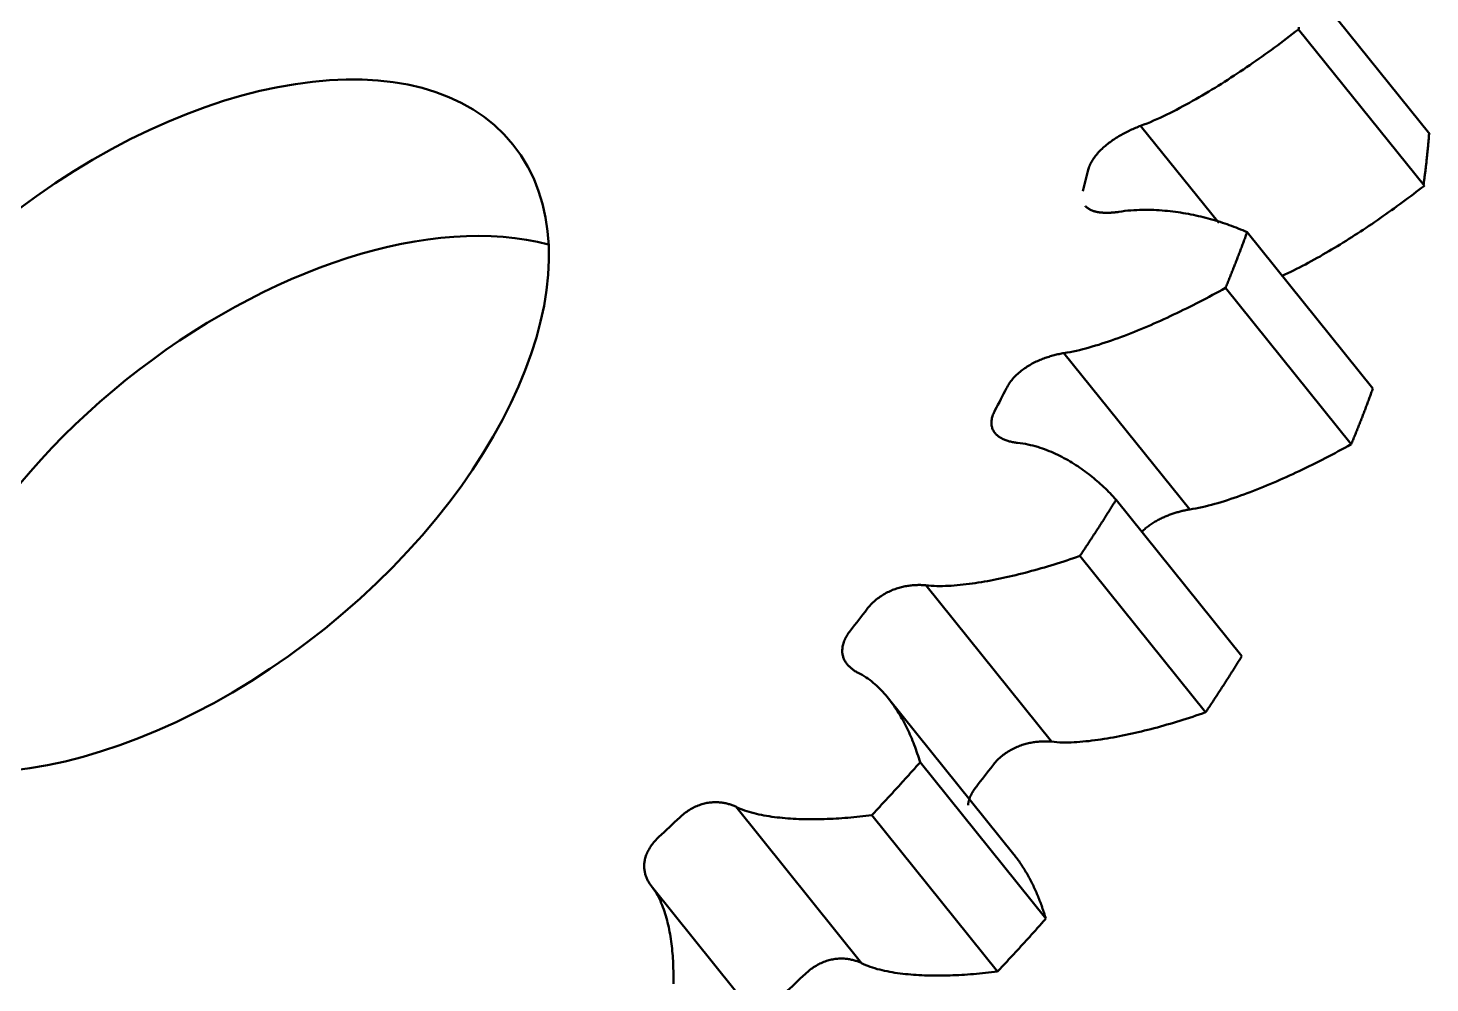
# Model space of a CAD drawing. Header units: inches. Extents: x -122986 to 27550, y -4965 to 6170.
# Drawn here: x 5714.69 to 5748.91, y 779.98 to 803.3 of the extents above; entities that cross this region are included whole.
import ezdxf

# ---------------------------------------------------------------- set-up
doc = ezdxf.new("R2010")
doc.units = ezdxf.units.IN
doc.header["$LTSCALE"] = 2
doc.header["$MEASUREMENT"] = 0
doc.layers.add('1 Đậm', color=7, linetype='Continuous', lineweight=50)

msp = doc.modelspace()

# ---------------------------------------------------------------- linework, layer by layer
at = {"layer": '1 Đậm', "lineweight": 50}
for p, q in [((5745.845, 804.525), (5748.915, 800.706)), ((5745.708, 803.267), (5748.778, 799.449)), ((5741.851, 800.912), (5743.757, 798.54)), ((5744.451, 798.314), (5747.52, 794.496)), ((5743.923, 796.953), (5746.992, 793.134)), ((5739.98, 795.363), (5743.049, 791.545)), ((5741.252, 791.781), (5744.322, 787.963)), ((5740.368, 790.408), (5743.438, 786.59)), ((5736.609, 789.693), (5739.679, 785.875)), ((5738.758, 783.117), (5735.688, 786.935)), ((5736.467, 785.37), (5739.536, 781.552)), ((5731.969, 784.287), (5735.038, 780.469)), ((5735.288, 784.08), (5738.357, 780.261)), ((5733.005, 778.493), (5729.936, 782.311))]:
    msp.add_line(p, q, dxfattribs=at)
for points in [[(5745.716, 803.318), (5745.712, 803.293), (5745.708, 803.267)], [(5745.708, 803.267), (5745.635, 803.211), (5745.562, 803.154), (5745.488, 803.098), (5745.414, 803.042), (5745.34, 802.986), (5745.266, 802.931), (5745.191, 802.876), (5745.117, 802.821), (5745.042, 802.766), (5744.967, 802.712), (5744.892, 802.658), (5744.817, 802.605), (5744.741, 802.551), (5744.666, 802.498), (5744.59, 802.446), (5744.514, 802.393), (5744.438, 802.341), (5744.362, 802.29), (5744.285, 802.239), (5744.208, 802.188), (5744.132, 802.137), (5744.055, 802.087), (5743.978, 802.037), (5743.901, 801.988), (5743.823, 801.939), (5743.746, 801.89), (5743.668, 801.842), (5743.59, 801.795), (5743.512, 801.748), (5743.434, 801.701), (5743.356, 801.655), (5743.277, 801.609), (5743.199, 801.564), (5743.12, 801.519), (5743.041, 801.475), (5742.963, 801.432), (5742.884, 801.389), (5742.804, 801.347), (5742.725, 801.305), (5742.646, 801.264), (5742.566, 801.224), (5742.487, 801.185), (5742.407, 801.147), (5742.328, 801.109), (5742.248, 801.073), (5742.168, 801.037), (5742.089, 801.003), (5742.009, 800.971), (5741.93, 800.94), (5741.851, 800.912)], [(5741.851, 800.912), (5741.819, 800.9), (5741.788, 800.887), (5741.756, 800.874), (5741.725, 800.861), (5741.693, 800.847), (5741.662, 800.833), (5741.63, 800.819), (5741.599, 800.804), (5741.568, 800.789), (5741.536, 800.774), (5741.505, 800.758), (5741.474, 800.742), (5741.442, 800.725), (5741.411, 800.709), (5741.38, 800.691), (5741.349, 800.674), (5741.318, 800.656), (5741.287, 800.637), (5741.256, 800.618), (5741.226, 800.599), (5741.195, 800.579), (5741.165, 800.558), (5741.136, 800.538), (5741.106, 800.516), (5741.077, 800.494), (5741.048, 800.472), (5741.019, 800.449), (5740.991, 800.426), (5740.963, 800.402), (5740.936, 800.378), (5740.909, 800.353), (5740.883, 800.328), (5740.858, 800.302), (5740.833, 800.276), (5740.809, 800.25), (5740.786, 800.223), (5740.763, 800.196), (5740.742, 800.168), (5740.722, 800.14), (5740.702, 800.112), (5740.684, 800.084), (5740.666, 800.056), (5740.65, 800.028), (5740.635, 800), (5740.622, 799.972), (5740.609, 799.944), (5740.598, 799.916), (5740.588, 799.888), (5740.58, 799.86), (5740.572, 799.833)], [(5748.895, 800.731), (5748.893, 800.706), (5748.891, 800.682), (5748.889, 800.657), (5748.887, 800.632), (5748.885, 800.607), (5748.883, 800.582), (5748.881, 800.557), (5748.878, 800.532), (5748.876, 800.507), (5748.874, 800.482), (5748.872, 800.457), (5748.869, 800.432), (5748.867, 800.407), (5748.865, 800.382), (5748.862, 800.357), (5748.86, 800.332), (5748.858, 800.307), (5748.855, 800.282), (5748.853, 800.257), (5748.85, 800.232), (5748.847, 800.207), (5748.845, 800.182), (5748.842, 800.157), (5748.839, 800.132), (5748.837, 800.106), (5748.834, 800.081), (5748.831, 800.056), (5748.828, 800.031), (5748.826, 800.006), (5748.823, 799.981), (5748.82, 799.955), (5748.817, 799.93), (5748.814, 799.905), (5748.811, 799.88), (5748.808, 799.854), (5748.805, 799.829), (5748.802, 799.804), (5748.798, 799.778), (5748.795, 799.753), (5748.792, 799.728), (5748.789, 799.702), (5748.785, 799.677), (5748.782, 799.652), (5748.779, 799.626), (5748.775, 799.601), (5748.772, 799.576), (5748.768, 799.55), (5748.765, 799.525), (5748.761, 799.499), (5748.758, 799.474)], [(5748.778, 799.449), (5748.712, 799.398), (5748.645, 799.347), (5748.578, 799.296), (5748.512, 799.245), (5748.445, 799.195), (5748.378, 799.144), (5748.31, 799.094), (5748.243, 799.044), (5748.175, 798.995), (5748.108, 798.946), (5748.04, 798.896), (5747.972, 798.848), (5747.904, 798.799), (5747.836, 798.751), (5747.767, 798.703), (5747.699, 798.655), (5747.63, 798.607), (5747.561, 798.56), (5747.493, 798.513), (5747.424, 798.467), (5747.354, 798.42), (5747.285, 798.374), (5747.216, 798.328), (5747.146, 798.283), (5747.076, 798.238), (5747.007, 798.193), (5746.937, 798.149), (5746.867, 798.104), (5746.796, 798.061), (5746.726, 798.017), (5746.656, 797.974), (5746.585, 797.931), (5746.514, 797.889), (5746.444, 797.847), (5746.373, 797.806), (5746.302, 797.765), (5746.231, 797.724), (5746.159, 797.684), (5746.088, 797.644), (5746.017, 797.605), (5745.945, 797.566), (5745.873, 797.528), (5745.802, 797.491), (5745.73, 797.454), (5745.658, 797.417), (5745.586, 797.381), (5745.514, 797.346), (5745.442, 797.312), (5745.37, 797.279), (5745.298, 797.246)], [(5740.498, 798.956), (5740.508, 798.945), (5740.518, 798.934), (5740.528, 798.924), (5740.539, 798.915), (5740.551, 798.906), (5740.562, 798.897), (5740.575, 798.889), (5740.587, 798.881), (5740.6, 798.873), (5740.613, 798.866), (5740.627, 798.859), (5740.641, 798.852), (5740.655, 798.846), (5740.67, 798.841), (5740.685, 798.835), (5740.7, 798.83), (5740.715, 798.825), (5740.731, 798.821), (5740.747, 798.817), (5740.763, 798.813), (5740.779, 798.809), (5740.796, 798.806), (5740.813, 798.803), (5740.83, 798.801), (5740.847, 798.798), (5740.864, 798.796), (5740.882, 798.794), (5740.899, 798.793), (5740.917, 798.791), (5740.935, 798.79), (5740.953, 798.789), (5740.971, 798.789), (5740.99, 798.788), (5741.008, 798.788), (5741.027, 798.788), (5741.046, 798.788), (5741.064, 798.788), (5741.083, 798.789), (5741.102, 798.79), (5741.121, 798.79), (5741.141, 798.792), (5741.16, 798.793), (5741.179, 798.794), (5741.199, 798.796), (5741.218, 798.798), (5741.238, 798.799), (5741.257, 798.802), (5741.277, 798.804), (5741.297, 798.806), (5741.316, 798.809)], [(5741.316, 798.809), (5741.392, 798.822), (5741.466, 798.832), (5741.54, 798.84), (5741.612, 798.847), (5741.684, 798.852), (5741.756, 798.855), (5741.826, 798.858), (5741.897, 798.86), (5741.966, 798.86), (5742.035, 798.859), (5742.104, 798.858), (5742.172, 798.856), (5742.24, 798.853), (5742.307, 798.849), (5742.373, 798.844), (5742.44, 798.838), (5742.505, 798.832), (5742.571, 798.825), (5742.635, 798.818), (5742.7, 798.81), (5742.764, 798.801), (5742.827, 798.791), (5742.891, 798.781), (5742.953, 798.77), (5743.016, 798.759), (5743.078, 798.747), (5743.139, 798.735), (5743.2, 798.722), (5743.261, 798.708), (5743.321, 798.694), (5743.381, 798.68), (5743.441, 798.665), (5743.5, 798.649), (5743.559, 798.633), (5743.618, 798.616), (5743.676, 798.599), (5743.733, 798.582), (5743.791, 798.564), (5743.848, 798.545), (5743.904, 798.527), (5743.961, 798.507), (5744.016, 798.487), (5744.072, 798.467), (5744.127, 798.447), (5744.182, 798.426), (5744.236, 798.404), (5744.291, 798.382), (5744.344, 798.36), (5744.398, 798.337), (5744.451, 798.314)], [(5744.451, 798.314), (5744.441, 798.287), (5744.431, 798.26), (5744.421, 798.233), (5744.412, 798.206), (5744.402, 798.179), (5744.392, 798.152), (5744.382, 798.124), (5744.372, 798.097), (5744.362, 798.07), (5744.352, 798.043), (5744.342, 798.016), (5744.331, 797.989), (5744.321, 797.961), (5744.311, 797.934), (5744.301, 797.907), (5744.291, 797.88), (5744.28, 797.853), (5744.27, 797.826), (5744.26, 797.798), (5744.249, 797.771), (5744.239, 797.744), (5744.228, 797.717), (5744.218, 797.689), (5744.207, 797.662), (5744.197, 797.635), (5744.186, 797.608), (5744.176, 797.581), (5744.165, 797.553), (5744.154, 797.526), (5744.143, 797.499), (5744.133, 797.472), (5744.122, 797.444), (5744.111, 797.417), (5744.1, 797.39), (5744.089, 797.362), (5744.079, 797.335), (5744.068, 797.308), (5744.057, 797.281), (5744.046, 797.253), (5744.035, 797.226), (5744.024, 797.199), (5744.013, 797.171), (5744.001, 797.144), (5743.99, 797.117), (5743.979, 797.089), (5743.968, 797.062), (5743.957, 797.035), (5743.945, 797.007), (5743.934, 796.98), (5743.923, 796.953)], [(5743.923, 796.953), (5743.844, 796.909), (5743.765, 796.866), (5743.686, 796.823), (5743.607, 796.781), (5743.528, 796.739), (5743.448, 796.697), (5743.369, 796.655), (5743.29, 796.614), (5743.21, 796.574), (5743.131, 796.533), (5743.052, 796.493), (5742.972, 796.454), (5742.893, 796.415), (5742.813, 796.376), (5742.734, 796.338), (5742.654, 796.3), (5742.574, 796.262), (5742.495, 796.225), (5742.415, 796.189), (5742.335, 796.153), (5742.256, 796.117), (5742.176, 796.082), (5742.096, 796.047), (5742.017, 796.013), (5741.937, 795.979), (5741.858, 795.946), (5741.778, 795.913), (5741.698, 795.881), (5741.619, 795.849), (5741.539, 795.818), (5741.46, 795.787), (5741.38, 795.757), (5741.301, 795.728), (5741.222, 795.699), (5741.143, 795.672), (5741.064, 795.644), (5740.985, 795.618), (5740.906, 795.592), (5740.827, 795.567), (5740.748, 795.543), (5740.67, 795.519), (5740.592, 795.497), (5740.514, 795.475), (5740.436, 795.455), (5740.359, 795.436), (5740.282, 795.418), (5740.205, 795.401), (5740.129, 795.386), (5740.054, 795.373), (5739.98, 795.363)], [(5739.98, 795.363), (5739.95, 795.358), (5739.92, 795.352), (5739.89, 795.346), (5739.86, 795.339), (5739.829, 795.333), (5739.799, 795.325), (5739.768, 795.318), (5739.738, 795.31), (5739.707, 795.302), (5739.676, 795.293), (5739.645, 795.284), (5739.614, 795.274), (5739.583, 795.265), (5739.552, 795.254), (5739.521, 795.243), (5739.489, 795.232), (5739.458, 795.22), (5739.427, 795.208), (5739.395, 795.195), (5739.364, 795.181), (5739.332, 795.167), (5739.301, 795.153), (5739.269, 795.138), (5739.238, 795.122), (5739.207, 795.105), (5739.176, 795.088), (5739.145, 795.07), (5739.114, 795.052), (5739.083, 795.033), (5739.053, 795.013), (5739.023, 794.993), (5738.993, 794.972), (5738.964, 794.95), (5738.935, 794.927), (5738.906, 794.904), (5738.878, 794.881), (5738.851, 794.856), (5738.824, 794.832), (5738.799, 794.806), (5738.773, 794.78), (5738.749, 794.754), (5738.725, 794.727), (5738.703, 794.7), (5738.681, 794.673), (5738.661, 794.645), (5738.641, 794.617), (5738.623, 794.589), (5738.606, 794.561), (5738.589, 794.533), (5738.575, 794.505)], [(5747.52, 794.496), (5747.511, 794.469), (5747.501, 794.442), (5747.491, 794.415), (5747.481, 794.388), (5747.471, 794.36), (5747.461, 794.333), (5747.451, 794.306), (5747.441, 794.279), (5747.431, 794.252), (5747.421, 794.225), (5747.411, 794.198), (5747.401, 794.17), (5747.391, 794.143), (5747.38, 794.116), (5747.37, 794.089), (5747.36, 794.062), (5747.35, 794.035), (5747.339, 794.007), (5747.329, 793.98), (5747.319, 793.953), (5747.308, 793.926), (5747.298, 793.898), (5747.287, 793.871), (5747.277, 793.844), (5747.266, 793.817), (5747.256, 793.79), (5747.245, 793.762), (5747.234, 793.735), (5747.224, 793.708), (5747.213, 793.681), (5747.202, 793.653), (5747.191, 793.626), (5747.181, 793.599), (5747.17, 793.572), (5747.159, 793.544), (5747.148, 793.517), (5747.137, 793.49), (5747.126, 793.462), (5747.115, 793.435), (5747.104, 793.408), (5747.093, 793.38), (5747.082, 793.353), (5747.071, 793.326), (5747.06, 793.299), (5747.048, 793.271), (5747.037, 793.244), (5747.026, 793.217), (5747.015, 793.189), (5747.003, 793.162), (5746.992, 793.134)], [(5738.295, 793.963), (5738.28, 793.935), (5738.267, 793.906), (5738.256, 793.878), (5738.245, 793.851), (5738.236, 793.823), (5738.228, 793.796), (5738.222, 793.769), (5738.217, 793.742), (5738.213, 793.716), (5738.211, 793.691), (5738.21, 793.666), (5738.21, 793.641), (5738.211, 793.617), (5738.214, 793.594), (5738.218, 793.571), (5738.223, 793.549), (5738.23, 793.528), (5738.237, 793.507), (5738.246, 793.488), (5738.255, 793.468), (5738.266, 793.45), (5738.278, 793.432), (5738.29, 793.415), (5738.304, 793.399), (5738.318, 793.383), (5738.333, 793.368), (5738.348, 793.354), (5738.365, 793.34), (5738.382, 793.327), (5738.4, 793.315), (5738.418, 793.303), (5738.437, 793.292), (5738.457, 793.281), (5738.477, 793.271), (5738.497, 793.261), (5738.518, 793.252), (5738.539, 793.243), (5738.561, 793.235), (5738.583, 793.227), (5738.606, 793.22), (5738.628, 793.213), (5738.651, 793.206), (5738.675, 793.2), (5738.698, 793.194), (5738.722, 793.189), (5738.746, 793.184), (5738.771, 793.179), (5738.796, 793.175), (5738.821, 793.171), (5738.846, 793.167)], [(5738.846, 793.167), (5738.912, 793.162), (5738.976, 793.153), (5739.039, 793.143), (5739.101, 793.13), (5739.161, 793.117), (5739.221, 793.102), (5739.28, 793.086), (5739.338, 793.069), (5739.395, 793.051), (5739.452, 793.032), (5739.508, 793.012), (5739.563, 792.991), (5739.617, 792.969), (5739.671, 792.947), (5739.724, 792.924), (5739.776, 792.9), (5739.828, 792.876), (5739.88, 792.851), (5739.93, 792.825), (5739.98, 792.799), (5740.03, 792.772), (5740.079, 792.744), (5740.127, 792.716), (5740.175, 792.688), (5740.223, 792.658), (5740.269, 792.629), (5740.316, 792.598), (5740.362, 792.568), (5740.407, 792.536), (5740.452, 792.505), (5740.496, 792.473), (5740.54, 792.44), (5740.583, 792.407), (5740.626, 792.373), (5740.669, 792.339), (5740.711, 792.305), (5740.752, 792.27), (5740.793, 792.235), (5740.834, 792.199), (5740.874, 792.163), (5740.914, 792.126), (5740.953, 792.09), (5740.992, 792.052), (5741.031, 792.015), (5741.069, 791.977), (5741.106, 791.938), (5741.143, 791.899), (5741.18, 791.86), (5741.216, 791.821), (5741.252, 791.781)], [(5746.992, 793.134), (5746.913, 793.091), (5746.834, 793.048), (5746.755, 793.005), (5746.676, 792.963), (5746.597, 792.92), (5746.518, 792.879), (5746.438, 792.837), (5746.359, 792.796), (5746.28, 792.755), (5746.2, 792.715), (5746.121, 792.675), (5746.042, 792.636), (5745.962, 792.597), (5745.882, 792.558), (5745.803, 792.519), (5745.723, 792.482), (5745.644, 792.444), (5745.564, 792.407), (5745.484, 792.37), (5745.405, 792.334), (5745.325, 792.299), (5745.246, 792.263), (5745.166, 792.229), (5745.086, 792.194), (5745.007, 792.161), (5744.927, 792.127), (5744.847, 792.095), (5744.768, 792.062), (5744.688, 792.031), (5744.609, 792), (5744.529, 791.969), (5744.45, 791.939), (5744.37, 791.91), (5744.291, 791.881), (5744.212, 791.853), (5744.133, 791.826), (5744.054, 791.8), (5743.975, 791.774), (5743.896, 791.749), (5743.818, 791.724), (5743.739, 791.701), (5743.661, 791.679), (5743.583, 791.657), (5743.506, 791.637), (5743.428, 791.618), (5743.351, 791.6), (5743.275, 791.583), (5743.199, 791.568), (5743.123, 791.555), (5743.049, 791.545)], [(5741.252, 791.781), (5741.235, 791.754), (5741.218, 791.726), (5741.201, 791.699), (5741.184, 791.671), (5741.167, 791.644), (5741.15, 791.616), (5741.133, 791.588), (5741.115, 791.561), (5741.098, 791.533), (5741.081, 791.506), (5741.064, 791.478), (5741.046, 791.451), (5741.029, 791.423), (5741.012, 791.396), (5740.994, 791.368), (5740.977, 791.341), (5740.96, 791.314), (5740.942, 791.286), (5740.925, 791.259), (5740.907, 791.231), (5740.889, 791.204), (5740.872, 791.176), (5740.854, 791.149), (5740.837, 791.121), (5740.819, 791.094), (5740.801, 791.066), (5740.784, 791.039), (5740.766, 791.011), (5740.748, 790.984), (5740.73, 790.956), (5740.712, 790.929), (5740.695, 790.902), (5740.677, 790.874), (5740.659, 790.847), (5740.641, 790.819), (5740.623, 790.792), (5740.605, 790.764), (5740.587, 790.737), (5740.569, 790.71), (5740.551, 790.682), (5740.533, 790.655), (5740.514, 790.627), (5740.496, 790.6), (5740.478, 790.573), (5740.46, 790.545), (5740.442, 790.518), (5740.423, 790.49), (5740.405, 790.463), (5740.387, 790.436), (5740.368, 790.408)], [(5743.049, 791.545), (5743.026, 791.541), (5743.003, 791.536), (5742.979, 791.532), (5742.956, 791.527), (5742.932, 791.522), (5742.908, 791.517), (5742.885, 791.511), (5742.861, 791.506), (5742.837, 791.5), (5742.813, 791.493), (5742.789, 791.487), (5742.765, 791.481), (5742.741, 791.474), (5742.717, 791.467), (5742.693, 791.459), (5742.669, 791.452), (5742.645, 791.444), (5742.62, 791.436), (5742.596, 791.427), (5742.571, 791.418), (5742.547, 791.409), (5742.522, 791.4), (5742.498, 791.39), (5742.473, 791.38), (5742.449, 791.37), (5742.424, 791.359), (5742.4, 791.348), (5742.375, 791.337), (5742.351, 791.325), (5742.327, 791.313), (5742.302, 791.301), (5742.278, 791.288), (5742.254, 791.275), (5742.229, 791.261), (5742.205, 791.247), (5742.181, 791.232), (5742.157, 791.218), (5742.134, 791.202), (5742.11, 791.187), (5742.087, 791.171), (5742.063, 791.154), (5742.04, 791.137), (5742.018, 791.12), (5741.995, 791.102), (5741.973, 791.084), (5741.951, 791.066), (5741.93, 791.047), (5741.909, 791.028), (5741.888, 791.008), (5741.868, 790.988)], [(5740.368, 790.408), (5740.289, 790.381), (5740.21, 790.354), (5740.131, 790.327), (5740.052, 790.301), (5739.974, 790.276), (5739.895, 790.25), (5739.816, 790.225), (5739.737, 790.201), (5739.659, 790.177), (5739.58, 790.153), (5739.502, 790.13), (5739.424, 790.107), (5739.346, 790.085), (5739.268, 790.063), (5739.19, 790.042), (5739.112, 790.021), (5739.034, 790), (5738.957, 789.98), (5738.879, 789.961), (5738.802, 789.942), (5738.725, 789.923), (5738.648, 789.906), (5738.571, 789.888), (5738.494, 789.871), (5738.418, 789.855), (5738.342, 789.839), (5738.266, 789.824), (5738.19, 789.809), (5738.114, 789.795), (5738.038, 789.782), (5737.963, 789.769), (5737.888, 789.757), (5737.813, 789.746), (5737.739, 789.735), (5737.665, 789.725), (5737.591, 789.716), (5737.517, 789.708), (5737.444, 789.7), (5737.371, 789.693), (5737.299, 789.687), (5737.227, 789.682), (5737.155, 789.678), (5737.084, 789.675), (5737.014, 789.673), (5736.944, 789.672), (5736.875, 789.673), (5736.807, 789.675), (5736.739, 789.678), (5736.673, 789.684), (5736.609, 789.693)], [(5736.609, 789.693), (5736.583, 789.695), (5736.556, 789.696), (5736.53, 789.697), (5736.503, 789.698), (5736.476, 789.699), (5736.448, 789.699), (5736.421, 789.699), (5736.393, 789.698), (5736.365, 789.697), (5736.337, 789.696), (5736.309, 789.694), (5736.28, 789.691), (5736.251, 789.689), (5736.222, 789.685), (5736.193, 789.682), (5736.164, 789.677), (5736.134, 789.673), (5736.104, 789.667), (5736.074, 789.661), (5736.044, 789.655), (5736.013, 789.648), (5735.983, 789.64), (5735.952, 789.631), (5735.921, 789.622), (5735.89, 789.612), (5735.859, 789.601), (5735.828, 789.59), (5735.796, 789.578), (5735.765, 789.564), (5735.733, 789.551), (5735.702, 789.536), (5735.671, 789.52), (5735.639, 789.504), (5735.608, 789.487), (5735.577, 789.469), (5735.546, 789.45), (5735.516, 789.43), (5735.486, 789.41), (5735.456, 789.389), (5735.427, 789.367), (5735.398, 789.344), (5735.37, 789.32), (5735.343, 789.296), (5735.316, 789.272), (5735.29, 789.246), (5735.265, 789.221), (5735.24, 789.194), (5735.217, 789.167), (5735.194, 789.14), (5735.173, 789.113)], [(5734.764, 788.585), (5734.743, 788.557), (5734.723, 788.53), (5734.704, 788.502), (5734.686, 788.473), (5734.67, 788.445), (5734.654, 788.417), (5734.64, 788.389), (5734.627, 788.361), (5734.615, 788.333), (5734.605, 788.305), (5734.596, 788.277), (5734.588, 788.25), (5734.581, 788.223), (5734.576, 788.196), (5734.572, 788.17), (5734.569, 788.144), (5734.567, 788.119), (5734.566, 788.094), (5734.566, 788.07), (5734.568, 788.046), (5734.571, 788.023), (5734.574, 788), (5734.579, 787.977), (5734.585, 787.956), (5734.591, 787.934), (5734.598, 787.914), (5734.607, 787.894), (5734.616, 787.874), (5734.625, 787.855), (5734.636, 787.836), (5734.647, 787.818), (5734.659, 787.801), (5734.671, 787.784), (5734.684, 787.767), (5734.698, 787.751), (5734.712, 787.735), (5734.726, 787.72), (5734.741, 787.705), (5734.757, 787.69), (5734.773, 787.676), (5734.789, 787.662), (5734.806, 787.649), (5734.823, 787.636), (5734.841, 787.623), (5734.858, 787.61), (5734.877, 787.598), (5734.895, 787.587), (5734.914, 787.575), (5734.933, 787.564), (5734.952, 787.553)], [(5744.322, 787.963), (5744.305, 787.935), (5744.288, 787.908), (5744.271, 787.88), (5744.253, 787.853), (5744.236, 787.825), (5744.219, 787.798), (5744.202, 787.77), (5744.185, 787.743), (5744.168, 787.715), (5744.15, 787.688), (5744.133, 787.66), (5744.116, 787.633), (5744.099, 787.605), (5744.081, 787.578), (5744.064, 787.55), (5744.046, 787.523), (5744.029, 787.495), (5744.011, 787.468), (5743.994, 787.44), (5743.976, 787.413), (5743.959, 787.385), (5743.941, 787.358), (5743.924, 787.33), (5743.906, 787.303), (5743.888, 787.276), (5743.871, 787.248), (5743.853, 787.221), (5743.835, 787.193), (5743.817, 787.166), (5743.8, 787.138), (5743.782, 787.111), (5743.764, 787.083), (5743.746, 787.056), (5743.728, 787.028), (5743.71, 787.001), (5743.692, 786.974), (5743.674, 786.946), (5743.656, 786.919), (5743.638, 786.891), (5743.62, 786.864), (5743.602, 786.837), (5743.584, 786.809), (5743.566, 786.782), (5743.548, 786.754), (5743.529, 786.727), (5743.511, 786.7), (5743.493, 786.672), (5743.475, 786.645), (5743.456, 786.617), (5743.438, 786.59)], [(5734.952, 787.553), (5735.005, 787.529), (5735.055, 787.503), (5735.103, 787.474), (5735.149, 787.444), (5735.195, 787.413), (5735.239, 787.381), (5735.282, 787.347), (5735.324, 787.313), (5735.365, 787.277), (5735.405, 787.241), (5735.444, 787.204), (5735.482, 787.166), (5735.52, 787.128), (5735.556, 787.089), (5735.592, 787.049), (5735.627, 787.009), (5735.662, 786.968), (5735.696, 786.926), (5735.729, 786.884), (5735.761, 786.841), (5735.793, 786.798), (5735.824, 786.754), (5735.854, 786.71), (5735.884, 786.666), (5735.913, 786.62), (5735.942, 786.575), (5735.97, 786.529), (5735.997, 786.482), (5736.024, 786.436), (5736.05, 786.388), (5736.076, 786.341), (5736.101, 786.293), (5736.126, 786.245), (5736.15, 786.196), (5736.173, 786.147), (5736.197, 786.097), (5736.219, 786.047), (5736.241, 785.997), (5736.263, 785.947), (5736.284, 785.896), (5736.304, 785.845), (5736.324, 785.793), (5736.344, 785.741), (5736.363, 785.689), (5736.381, 785.637), (5736.399, 785.584), (5736.417, 785.531), (5736.434, 785.478), (5736.451, 785.424), (5736.467, 785.37)], [(5743.438, 786.59), (5743.359, 786.563), (5743.28, 786.536), (5743.201, 786.509), (5743.122, 786.483), (5743.043, 786.457), (5742.964, 786.432), (5742.885, 786.407), (5742.807, 786.383), (5742.728, 786.359), (5742.65, 786.335), (5742.572, 786.312), (5742.493, 786.289), (5742.415, 786.267), (5742.337, 786.245), (5742.259, 786.223), (5742.181, 786.202), (5742.104, 786.182), (5742.026, 786.162), (5741.949, 786.143), (5741.871, 786.124), (5741.794, 786.105), (5741.717, 786.087), (5741.641, 786.07), (5741.564, 786.053), (5741.487, 786.037), (5741.411, 786.021), (5741.335, 786.006), (5741.259, 785.991), (5741.183, 785.977), (5741.108, 785.964), (5741.033, 785.951), (5740.958, 785.939), (5740.883, 785.928), (5740.808, 785.917), (5740.734, 785.907), (5740.66, 785.898), (5740.587, 785.889), (5740.514, 785.882), (5740.441, 785.875), (5740.368, 785.869), (5740.296, 785.864), (5740.225, 785.86), (5740.154, 785.857), (5740.083, 785.855), (5740.014, 785.854), (5739.944, 785.854), (5739.876, 785.856), (5739.809, 785.86), (5739.743, 785.866), (5739.679, 785.875)], [(5739.679, 785.875), (5739.652, 785.876), (5739.626, 785.878), (5739.599, 785.879), (5739.572, 785.88), (5739.545, 785.881), (5739.518, 785.881), (5739.49, 785.88), (5739.463, 785.88), (5739.435, 785.879), (5739.407, 785.877), (5739.378, 785.876), (5739.35, 785.873), (5739.321, 785.871), (5739.292, 785.867), (5739.262, 785.864), (5739.233, 785.859), (5739.203, 785.854), (5739.174, 785.849), (5739.143, 785.843), (5739.113, 785.837), (5739.083, 785.829), (5739.052, 785.822), (5739.022, 785.813), (5738.991, 785.804), (5738.96, 785.794), (5738.928, 785.783), (5738.897, 785.772), (5738.866, 785.759), (5738.834, 785.746), (5738.803, 785.732), (5738.771, 785.718), (5738.74, 785.702), (5738.709, 785.686), (5738.678, 785.669), (5738.647, 785.651), (5738.616, 785.632), (5738.585, 785.612), (5738.555, 785.592), (5738.526, 785.57), (5738.497, 785.548), (5738.468, 785.526), (5738.44, 785.502), (5738.412, 785.478), (5738.385, 785.453), (5738.359, 785.428), (5738.334, 785.402), (5738.31, 785.376), (5738.286, 785.349), (5738.264, 785.322), (5738.242, 785.295)], [(5736.467, 785.37), (5736.444, 785.344), (5736.421, 785.318), (5736.398, 785.292), (5736.375, 785.266), (5736.352, 785.24), (5736.328, 785.214), (5736.305, 785.188), (5736.282, 785.162), (5736.259, 785.136), (5736.236, 785.11), (5736.212, 785.084), (5736.189, 785.058), (5736.166, 785.032), (5736.142, 785.006), (5736.119, 784.98), (5736.096, 784.954), (5736.072, 784.929), (5736.049, 784.903), (5736.025, 784.877), (5736.002, 784.851), (5735.978, 784.825), (5735.955, 784.799), (5735.931, 784.773), (5735.908, 784.747), (5735.884, 784.722), (5735.861, 784.696), (5735.837, 784.67), (5735.813, 784.644), (5735.79, 784.618), (5735.766, 784.593), (5735.742, 784.567), (5735.719, 784.541), (5735.695, 784.515), (5735.671, 784.49), (5735.647, 784.464), (5735.624, 784.438), (5735.6, 784.413), (5735.576, 784.387), (5735.552, 784.361), (5735.528, 784.336), (5735.504, 784.31), (5735.48, 784.284), (5735.456, 784.259), (5735.432, 784.233), (5735.408, 784.207), (5735.384, 784.182), (5735.36, 784.156), (5735.336, 784.131), (5735.312, 784.105), (5735.288, 784.08)], [(5737.833, 784.767), (5737.827, 784.758), (5737.82, 784.749), (5737.813, 784.74), (5737.807, 784.731), (5737.8, 784.723), (5737.794, 784.714), (5737.788, 784.705), (5737.782, 784.696), (5737.776, 784.687), (5737.77, 784.678), (5737.764, 784.669), (5737.759, 784.66), (5737.753, 784.651), (5737.748, 784.642), (5737.742, 784.633), (5737.737, 784.624), (5737.732, 784.615), (5737.727, 784.606), (5737.723, 784.597), (5737.718, 784.588), (5737.714, 784.579), (5737.709, 784.57), (5737.705, 784.561), (5737.701, 784.552), (5737.697, 784.543), (5737.693, 784.534), (5737.689, 784.525), (5737.685, 784.516), (5737.682, 784.507), (5737.679, 784.498), (5737.675, 784.49), (5737.672, 784.481), (5737.669, 784.472), (5737.666, 784.463), (5737.664, 784.454), (5737.661, 784.446), (5737.659, 784.437), (5737.656, 784.428), (5737.654, 784.42), (5737.652, 784.411), (5737.65, 784.402), (5737.648, 784.394), (5737.646, 784.385), (5737.645, 784.377), (5737.643, 784.369), (5737.642, 784.36), (5737.641, 784.352), (5737.64, 784.344), (5737.639, 784.335), (5737.638, 784.327)], [(5731.969, 784.287), (5731.948, 784.296), (5731.927, 784.305), (5731.905, 784.313), (5731.883, 784.321), (5731.861, 784.329), (5731.839, 784.337), (5731.816, 784.344), (5731.793, 784.351), (5731.77, 784.357), (5731.746, 784.363), (5731.723, 784.368), (5731.698, 784.373), (5731.674, 784.378), (5731.649, 784.382), (5731.624, 784.386), (5731.598, 784.389), (5731.572, 784.391), (5731.546, 784.393), (5731.519, 784.395), (5731.492, 784.396), (5731.465, 784.396), (5731.438, 784.395), (5731.409, 784.394), (5731.381, 784.392), (5731.352, 784.389), (5731.323, 784.385), (5731.294, 784.381), (5731.264, 784.376), (5731.234, 784.37), (5731.203, 784.363), (5731.173, 784.355), (5731.142, 784.346), (5731.111, 784.336), (5731.08, 784.325), (5731.048, 784.313), (5731.017, 784.3), (5730.985, 784.287), (5730.954, 784.272), (5730.923, 784.256), (5730.891, 784.24), (5730.86, 784.222), (5730.83, 784.203), (5730.799, 784.184), (5730.769, 784.164), (5730.739, 784.142), (5730.71, 784.12), (5730.681, 784.098), (5730.653, 784.074), (5730.626, 784.05), (5730.599, 784.025)], [(5735.288, 784.08), (5735.214, 784.07), (5735.14, 784.062), (5735.067, 784.053), (5734.993, 784.045), (5734.92, 784.038), (5734.847, 784.03), (5734.775, 784.024), (5734.702, 784.017), (5734.63, 784.012), (5734.557, 784.006), (5734.485, 784.001), (5734.414, 783.997), (5734.342, 783.993), (5734.271, 783.989), (5734.2, 783.986), (5734.129, 783.984), (5734.059, 783.982), (5733.989, 783.98), (5733.919, 783.979), (5733.849, 783.979), (5733.78, 783.979), (5733.711, 783.98), (5733.642, 783.981), (5733.574, 783.983), (5733.506, 783.985), (5733.438, 783.988), (5733.37, 783.991), (5733.303, 783.995), (5733.236, 784), (5733.17, 784.005), (5733.104, 784.011), (5733.039, 784.018), (5732.974, 784.025), (5732.909, 784.033), (5732.845, 784.041), (5732.781, 784.051), (5732.718, 784.061), (5732.656, 784.072), (5732.594, 784.084), (5732.532, 784.097), (5732.472, 784.11), (5732.412, 784.125), (5732.352, 784.14), (5732.294, 784.157), (5732.236, 784.175), (5732.18, 784.194), (5732.125, 784.214), (5732.071, 784.236), (5732.018, 784.26), (5731.969, 784.287)], [(5730.089, 783.547), (5730.063, 783.522), (5730.037, 783.497), (5730.012, 783.471), (5729.988, 783.444), (5729.965, 783.417), (5729.943, 783.39), (5729.922, 783.362), (5729.902, 783.335), (5729.884, 783.307), (5729.866, 783.278), (5729.849, 783.25), (5729.834, 783.222), (5729.819, 783.194), (5729.806, 783.166), (5729.794, 783.138), (5729.783, 783.11), (5729.773, 783.082), (5729.764, 783.055), (5729.756, 783.027), (5729.75, 783), (5729.744, 782.974), (5729.74, 782.947), (5729.736, 782.921), (5729.734, 782.896), (5729.732, 782.87), (5729.731, 782.845), (5729.731, 782.821), (5729.732, 782.797), (5729.734, 782.773), (5729.736, 782.749), (5729.739, 782.726), (5729.743, 782.704), (5729.748, 782.681), (5729.753, 782.659), (5729.758, 782.638), (5729.765, 782.616), (5729.772, 782.595), (5729.779, 782.575), (5729.787, 782.554), (5729.795, 782.534), (5729.804, 782.515), (5729.814, 782.495), (5729.823, 782.476), (5729.833, 782.457), (5729.844, 782.439), (5729.855, 782.42), (5729.866, 782.402), (5729.878, 782.385), (5729.89, 782.367), (5729.902, 782.35)], [(5738.757, 783.117), (5738.779, 783.09), (5738.8, 783.063), (5738.821, 783.035), (5738.842, 783.008), (5738.862, 782.98), (5738.882, 782.952), (5738.902, 782.923), (5738.921, 782.895), (5738.941, 782.866), (5738.96, 782.837), (5738.979, 782.808), (5738.997, 782.779), (5739.015, 782.75), (5739.033, 782.72), (5739.051, 782.69), (5739.069, 782.66), (5739.086, 782.63), (5739.103, 782.6), (5739.12, 782.569), (5739.137, 782.539), (5739.153, 782.508), (5739.169, 782.477), (5739.185, 782.446), (5739.201, 782.414), (5739.217, 782.383), (5739.232, 782.351), (5739.247, 782.32), (5739.262, 782.288), (5739.276, 782.256), (5739.291, 782.224), (5739.305, 782.191), (5739.319, 782.159), (5739.333, 782.126), (5739.346, 782.093), (5739.36, 782.061), (5739.373, 782.028), (5739.386, 781.994), (5739.399, 781.961), (5739.411, 781.928), (5739.424, 781.894), (5739.436, 781.861), (5739.448, 781.827), (5739.459, 781.793), (5739.471, 781.759), (5739.482, 781.725), (5739.494, 781.69), (5739.505, 781.656), (5739.515, 781.622), (5739.526, 781.587), (5739.536, 781.552)], [(5729.902, 782.35), (5729.937, 782.31), (5729.969, 782.267), (5729.999, 782.222), (5730.028, 782.177), (5730.054, 782.13), (5730.08, 782.082), (5730.104, 782.033), (5730.127, 781.984), (5730.149, 781.933), (5730.17, 781.882), (5730.189, 781.831), (5730.208, 781.779), (5730.226, 781.726), (5730.243, 781.672), (5730.26, 781.619), (5730.275, 781.564), (5730.29, 781.51), (5730.304, 781.454), (5730.317, 781.399), (5730.329, 781.343), (5730.341, 781.286), (5730.352, 781.229), (5730.362, 781.172), (5730.372, 781.115), (5730.381, 781.057), (5730.389, 780.998), (5730.397, 780.94), (5730.404, 780.881), (5730.411, 780.822), (5730.417, 780.762), (5730.422, 780.702), (5730.427, 780.642), (5730.431, 780.582), (5730.435, 780.521), (5730.438, 780.46), (5730.44, 780.399), (5730.442, 780.338), (5730.444, 780.276), (5730.445, 780.214), (5730.445, 780.152), (5730.445, 780.09), (5730.444, 780.027), (5730.443, 779.964)], [(5739.536, 781.552), (5739.513, 781.526), (5739.49, 781.5), (5739.467, 781.474), (5739.444, 781.448), (5739.421, 781.422), (5739.398, 781.396), (5739.375, 781.37), (5739.351, 781.344), (5739.328, 781.318), (5739.305, 781.292), (5739.282, 781.266), (5739.258, 781.24), (5739.235, 781.214), (5739.212, 781.188), (5739.188, 781.162), (5739.165, 781.136), (5739.142, 781.11), (5739.118, 781.084), (5739.095, 781.059), (5739.071, 781.033), (5739.048, 781.007), (5739.024, 780.981), (5739.001, 780.955), (5738.977, 780.929), (5738.954, 780.903), (5738.93, 780.878), (5738.906, 780.852), (5738.883, 780.826), (5738.859, 780.8), (5738.835, 780.775), (5738.812, 780.749), (5738.788, 780.723), (5738.764, 780.697), (5738.741, 780.672), (5738.717, 780.646), (5738.693, 780.62), (5738.669, 780.594), (5738.645, 780.569), (5738.621, 780.543), (5738.597, 780.517), (5738.574, 780.492), (5738.55, 780.466), (5738.526, 780.44), (5738.502, 780.415), (5738.478, 780.389), (5738.454, 780.364), (5738.43, 780.338), (5738.406, 780.313), (5738.381, 780.287), (5738.357, 780.261)], [(5735.038, 780.469), (5735.017, 780.478), (5734.996, 780.487), (5734.974, 780.495), (5734.953, 780.503), (5734.931, 780.511), (5734.908, 780.518), (5734.886, 780.526), (5734.863, 780.532), (5734.839, 780.539), (5734.816, 780.545), (5734.792, 780.55), (5734.768, 780.555), (5734.743, 780.56), (5734.718, 780.564), (5734.693, 780.567), (5734.668, 780.571), (5734.642, 780.573), (5734.615, 780.575), (5734.589, 780.577), (5734.562, 780.577), (5734.535, 780.577), (5734.507, 780.577), (5734.479, 780.576), (5734.45, 780.574), (5734.422, 780.571), (5734.393, 780.567), (5734.363, 780.563), (5734.333, 780.557), (5734.303, 780.551), (5734.273, 780.544), (5734.242, 780.536), (5734.211, 780.527), (5734.18, 780.518), (5734.149, 780.507), (5734.118, 780.495), (5734.086, 780.482), (5734.055, 780.468), (5734.023, 780.454), (5733.992, 780.438), (5733.961, 780.421), (5733.93, 780.404), (5733.899, 780.385), (5733.868, 780.366), (5733.838, 780.345), (5733.809, 780.324), (5733.779, 780.302), (5733.751, 780.28), (5733.723, 780.256), (5733.695, 780.232), (5733.668, 780.207)], [(5738.357, 780.261), (5738.283, 780.252), (5738.21, 780.243), (5738.136, 780.235), (5738.063, 780.227), (5737.99, 780.219), (5737.917, 780.212), (5737.844, 780.205), (5737.771, 780.199), (5737.699, 780.193), (5737.627, 780.188), (5737.555, 780.183), (5737.483, 780.179), (5737.412, 780.175), (5737.34, 780.171), (5737.27, 780.168), (5737.199, 780.166), (5737.128, 780.164), (5737.058, 780.162), (5736.988, 780.161), (5736.919, 780.161), (5736.849, 780.161), (5736.78, 780.161), (5736.712, 780.163), (5736.643, 780.164), (5736.575, 780.167), (5736.507, 780.169), (5736.44, 780.173), (5736.373, 780.177), (5736.306, 780.182), (5736.24, 780.187), (5736.174, 780.193), (5736.108, 780.199), (5736.043, 780.207), (5735.978, 780.215), (5735.914, 780.223), (5735.851, 780.233), (5735.788, 780.243), (5735.725, 780.254), (5735.663, 780.266), (5735.602, 780.278), (5735.541, 780.292), (5735.481, 780.307), (5735.422, 780.322), (5735.363, 780.339), (5735.306, 780.356), (5735.249, 780.375), (5735.194, 780.396), (5735.14, 780.418), (5735.088, 780.442), (5735.038, 780.469)]]:
    msp.add_lwpolyline(points, dxfattribs=at)
msp.add_ellipse((5717.973, 793.578), major_axis=(-8.554, -6.876), ratio=0.57735, dxfattribs=at)
for centre, major_axis, start_param, end_param in [((5717.973, 793.578), (20.946, 16.838), 5.615607, 5.641767), ((5721.042, 789.759), (-8.554, -6.876), 3.538579, 5.886232), ((5717.973, 793.578), (20.946, 16.838), 5.353807, 5.379968), ((5717.973, 793.578), (20.946, 16.838), 5.092008, 5.118168), ((5721.042, 789.759), (-20.946, -16.838), 1.950415, 1.976575), ((5717.973, 793.578), (20.946, 16.838), 4.830209, 4.856369), ((5721.042, 789.759), (-20.946, -16.838), 1.688616, 1.714776)]:
    msp.add_ellipse(centre, major_axis=major_axis, ratio=0.57735, start_param=start_param, end_param=end_param, dxfattribs=at)

doc.saveas('drawing.dxf')
